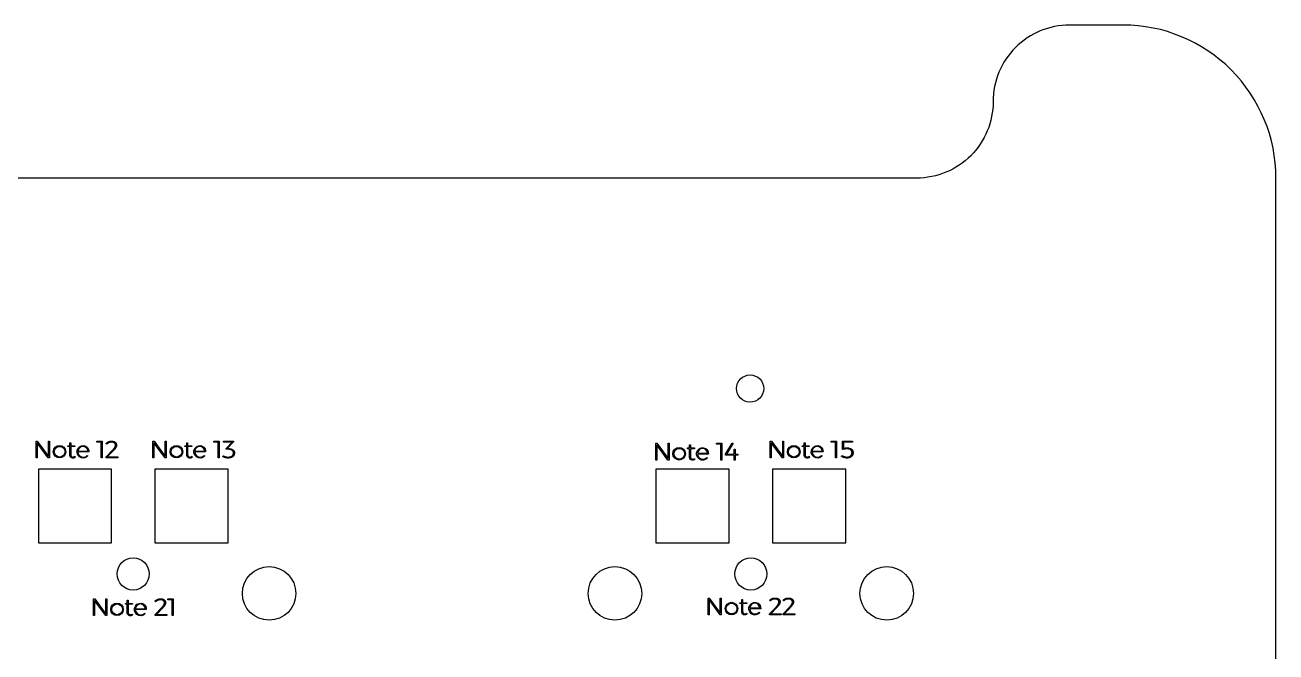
# Model space of a CAD drawing. Header units: millimetres. Extents: x -1043 to -744, y -1370 to -1206.
# Drawn here: x -908 to -744.3, y -1288.4 to -1206.5 of the extents above; entities that cross this region are included whole.
import ezdxf

# ---------------------------------------------------------------- set-up
doc = ezdxf.new("R2010")
doc.units = ezdxf.units.MM
doc.header["$MEASUREMENT"] = 0
doc.layers.add('Electronics$CUT3', color=178, linetype='Continuous', true_color=0x000000)
doc.layers.add('Electronics$ENGRAVE1', color=5, linetype='Continuous', true_color=0x0000ff)

msp = doc.modelspace()

# ---------------------------------------------------------------- linework, layer by layer
at = {"layer": 'Electronics$CUT3'}
msp.add_lwpolyline([(-1043.3, -1226.5), (-1043.3, -1350.34, 0.414214), (-1023.3, -1370.34), (-764.3, -1370.34, 0.414214), (-744.3, -1350.34), (-744.3, -1226.5, 0.414214), (-764.3, -1206.5), (-771.3, -1206.5, 0.414214), (-781.3, -1216.5, -0.414214), (-791.3, -1226.5), (-996.3, -1226.5, -0.414214), (-1006.3, -1216.5, 0.414214), (-1016.3, -1206.5), (-1023.3, -1206.5, 0.414214)], format="xyb", close=True, dxfattribs=at)
msp.add_lwpolyline([(-1043.3, -1226.5), (-1043.3, -1350.34, 0.414214), (-1023.3, -1370.34), (-764.3, -1370.34, 0.414214), (-744.3, -1350.34), (-744.3, -1226.5, 0.414214), (-764.3, -1206.5), (-771.3, -1206.5, 0.414214), (-781.3, -1216.5, -0.414214), (-791.3, -1226.5), (-996.3, -1226.5, -0.414214), (-1006.3, -1216.5, 0.414214), (-1016.3, -1206.5), (-1023.3, -1206.5, 0.414214)], format="xyb", close=True, dxfattribs=at)
for points in [[(-906.21, -1274.14), (-896.62, -1274.14), (-896.62, -1264.55), (-906.21, -1264.55)], [(-890.97, -1274.14), (-881.38, -1274.14), (-881.38, -1264.55), (-890.97, -1264.55)], [(-825.41, -1274.14), (-815.82, -1274.14), (-815.82, -1264.55), (-825.41, -1264.55)], [(-810.17, -1274.14), (-800.58, -1274.14), (-800.58, -1264.55), (-810.17, -1264.55)]]:
    msp.add_lwpolyline(points, close=True, dxfattribs=at)
for centre, radius in [((-813.1, -1254), 1.78), ((-813.1, -1254), 1.78), ((-893.8, -1278.23), 2.1), ((-813, -1278.23), 2.1), ((-876.02, -1280.77), 3.5), ((-830.78, -1280.77), 3.5), ((-795.22, -1280.77), 3.5)]:
    msp.add_circle(centre, radius, dxfattribs=at)
at = {"layer": 'Electronics$ENGRAVE1'}
for points in [[(-904.89, -1260.88), (-904.76, -1260.88), (-904.76, -1263.07), (-904.92, -1263.07), (-906.37, -1261.08), (-906.37, -1263.07), (-906.51, -1263.07), (-906.51, -1260.88), (-906.35, -1260.88), (-904.89, -1262.88)], [(-898.55, -1260.88), (-897.87, -1260.88), (-897.87, -1263.07), (-897.99, -1263.07), (-897.99, -1261.01), (-898.55, -1261.01)], [(-895.82, -1262.94), (-895.82, -1263.07), (-897.34, -1263.07), (-897.34, -1262.94), (-896.46, -1262.02), (-896.42, -1261.98), (-896.38, -1261.93), (-896.35, -1261.89), (-896.32, -1261.85), (-896.28, -1261.81), (-896.26, -1261.77), (-896.24, -1261.75), (-896.23, -1261.73), (-896.22, -1261.71), (-896.2, -1261.69), (-896.19, -1261.67), (-896.18, -1261.65), (-896.17, -1261.63), (-896.16, -1261.61), (-896.15, -1261.59), (-896.15, -1261.57), (-896.14, -1261.55), (-896.13, -1261.54), (-896.13, -1261.52), (-896.12, -1261.5), (-896.12, -1261.49), (-896.12, -1261.49), (-896.12, -1261.48), (-896.12, -1261.47), (-896.11, -1261.46), (-896.11, -1261.45), (-896.11, -1261.44), (-896.11, -1261.44), (-896.11, -1261.43), (-896.11, -1261.42), (-896.11, -1261.41), (-896.11, -1261.41), (-896.11, -1261.39), (-896.11, -1261.38), (-896.11, -1261.37), (-896.11, -1261.36), (-896.11, -1261.35), (-896.12, -1261.34), (-896.12, -1261.33), (-896.12, -1261.32), (-896.12, -1261.31), (-896.12, -1261.3), (-896.13, -1261.29), (-896.13, -1261.28), (-896.13, -1261.27), (-896.14, -1261.26), (-896.14, -1261.25), (-896.15, -1261.24), (-896.15, -1261.23), (-896.16, -1261.22), (-896.16, -1261.21), (-896.17, -1261.2), (-896.17, -1261.19), (-896.18, -1261.19), (-896.19, -1261.18), (-896.19, -1261.17), (-896.2, -1261.16), (-896.21, -1261.15), (-896.21, -1261.15), (-896.22, -1261.14), (-896.23, -1261.13), (-896.24, -1261.12), (-896.25, -1261.12), (-896.26, -1261.11), (-896.26, -1261.1), (-896.27, -1261.1), (-896.28, -1261.09), (-896.29, -1261.09), (-896.3, -1261.08), (-896.31, -1261.07), (-896.32, -1261.07), (-896.33, -1261.06), (-896.35, -1261.06), (-896.36, -1261.05), (-896.37, -1261.05), (-896.38, -1261.05), (-896.39, -1261.04), (-896.4, -1261.04), (-896.42, -1261.03), (-896.43, -1261.03), (-896.44, -1261.03), (-896.45, -1261.02), (-896.47, -1261.02), (-896.48, -1261.02), (-896.49, -1261.02), (-896.51, -1261.01), (-896.53, -1261.01), (-896.56, -1261.01), (-896.59, -1261), (-896.62, -1261), (-896.65, -1261), (-896.67, -1261), (-896.69, -1261), (-896.71, -1261.01), (-896.73, -1261.01), (-896.75, -1261.01), (-896.77, -1261.01), (-896.79, -1261.02), (-896.82, -1261.02), (-896.84, -1261.03), (-896.86, -1261.03), (-896.88, -1261.04), (-896.9, -1261.04), (-896.92, -1261.05), (-896.94, -1261.06), (-896.96, -1261.06), (-896.98, -1261.07), (-897, -1261.08), (-897.02, -1261.09), (-897.04, -1261.1), (-897.06, -1261.11), (-897.08, -1261.12), (-897.1, -1261.13), (-897.12, -1261.15), (-897.14, -1261.16), (-897.16, -1261.17), (-897.18, -1261.18), (-897.19, -1261.2), (-897.21, -1261.21), (-897.23, -1261.22), (-897.25, -1261.24), (-897.26, -1261.25), (-897.28, -1261.27), (-897.35, -1261.17), (-897.33, -1261.15), (-897.31, -1261.13), (-897.29, -1261.12), (-897.27, -1261.1), (-897.25, -1261.09), (-897.23, -1261.07), (-897.21, -1261.06), (-897.19, -1261.04), (-897.17, -1261.03), (-897.15, -1261.02), (-897.13, -1261.01), (-897.11, -1260.99), (-897.08, -1260.98), (-897.06, -1260.97), (-897.04, -1260.96), (-897.02, -1260.95), (-896.99, -1260.94), (-896.97, -1260.93), (-896.95, -1260.93), (-896.92, -1260.92), (-896.9, -1260.91), (-896.88, -1260.9), (-896.85, -1260.9), (-896.83, -1260.89), (-896.81, -1260.89), (-896.78, -1260.89), (-896.76, -1260.88), (-896.73, -1260.88), (-896.71, -1260.88), (-896.69, -1260.88), (-896.66, -1260.87), (-896.64, -1260.87), (-896.6, -1260.88), (-896.56, -1260.88), (-896.53, -1260.88), (-896.49, -1260.88), (-896.48, -1260.89), (-896.46, -1260.89), (-896.44, -1260.89), (-896.43, -1260.89), (-896.41, -1260.9), (-896.4, -1260.9), (-896.38, -1260.91), (-896.36, -1260.91), (-896.35, -1260.91), (-896.33, -1260.92), (-896.32, -1260.92), (-896.31, -1260.93), (-896.29, -1260.94), (-896.28, -1260.94), (-896.26, -1260.95), (-896.25, -1260.95), (-896.24, -1260.96), (-896.23, -1260.97), (-896.21, -1260.97), (-896.2, -1260.98), (-896.19, -1260.99), (-896.18, -1261), (-896.17, -1261.01), (-896.15, -1261.02), (-896.14, -1261.02), (-896.13, -1261.03), (-896.12, -1261.04), (-896.11, -1261.05), (-896.1, -1261.06), (-896.09, -1261.07), (-896.08, -1261.08), (-896.08, -1261.09), (-896.07, -1261.1), (-896.06, -1261.11), (-896.05, -1261.12), (-896.05, -1261.13), (-896.04, -1261.15), (-896.03, -1261.16), (-896.03, -1261.17), (-896.02, -1261.18), (-896.01, -1261.19), (-896.01, -1261.2), (-896, -1261.22), (-896, -1261.23), (-896, -1261.24), (-895.99, -1261.25), (-895.99, -1261.27), (-895.99, -1261.28), (-895.98, -1261.29), (-895.98, -1261.31), (-895.98, -1261.32), (-895.98, -1261.34), (-895.98, -1261.35), (-895.98, -1261.36), (-895.98, -1261.38), (-895.98, -1261.39), (-895.98, -1261.4), (-895.98, -1261.41), (-895.98, -1261.42), (-895.98, -1261.43), (-895.98, -1261.44), (-895.98, -1261.45), (-895.98, -1261.46), (-895.98, -1261.47), (-895.98, -1261.48), (-895.99, -1261.49), (-895.99, -1261.5), (-895.99, -1261.51), (-895.99, -1261.52), (-896, -1261.53), (-896, -1261.55), (-896.01, -1261.57), (-896.02, -1261.59), (-896.03, -1261.61), (-896.04, -1261.63), (-896.05, -1261.65), (-896.06, -1261.68), (-896.07, -1261.7), (-896.08, -1261.72), (-896.1, -1261.74), (-896.11, -1261.77), (-896.14, -1261.81), (-896.17, -1261.86), (-896.21, -1261.91), (-896.25, -1261.95), (-896.29, -1262), (-896.33, -1262.05), (-896.37, -1262.1), (-897.19, -1262.94)], [(-889.6, -1260.88), (-889.47, -1260.88), (-889.47, -1263.07), (-889.62, -1263.07), (-891.08, -1261.08), (-891.08, -1263.07), (-891.21, -1263.07), (-891.21, -1260.88), (-891.06, -1260.88), (-889.6, -1262.88)], [(-883.26, -1260.88), (-882.57, -1260.88), (-882.57, -1263.07), (-882.7, -1263.07), (-882.7, -1261.01), (-883.26, -1261.01)], [(-823.83, -1261.15), (-823.7, -1261.15), (-823.7, -1263.34), (-823.85, -1263.34), (-825.31, -1261.35), (-825.31, -1263.34), (-825.44, -1263.34), (-825.44, -1261.15), (-825.29, -1261.15), (-823.83, -1263.15)], [(-817.49, -1261.15), (-816.8, -1261.15), (-816.8, -1263.34), (-816.93, -1263.34), (-816.93, -1261.28), (-817.49, -1261.28)], [(-814.69, -1262.59), (-814.69, -1262.72), (-815.06, -1262.72), (-815.06, -1263.34), (-815.18, -1263.34), (-815.18, -1262.72), (-816.31, -1262.72), (-816.31, -1262.59), (-815.44, -1261.15), (-815.3, -1261.15), (-816.17, -1262.59), (-815.18, -1262.59), (-815.18, -1261.93), (-815.06, -1261.93), (-815.06, -1262.59)], [(-808.83, -1260.88), (-808.71, -1260.88), (-808.71, -1263.07), (-808.86, -1263.07), (-810.32, -1261.08), (-810.32, -1263.07), (-810.45, -1263.07), (-810.45, -1260.88), (-810.3, -1260.88), (-808.83, -1262.88)], [(-802.5, -1260.88), (-801.81, -1260.88), (-801.81, -1263.07), (-801.94, -1263.07), (-801.94, -1261.01), (-802.5, -1261.01)], [(-816.99, -1281.38), (-816.86, -1281.38), (-816.86, -1283.57), (-817.01, -1283.57), (-818.47, -1281.57), (-818.47, -1283.57), (-818.6, -1283.57), (-818.6, -1281.38), (-818.45, -1281.38), (-816.99, -1283.37)], [(-809.02, -1283.44), (-809.02, -1283.57), (-810.55, -1283.57), (-810.54, -1283.43), (-809.66, -1282.51), (-809.63, -1282.47), (-809.59, -1282.43), (-809.55, -1282.39), (-809.52, -1282.35), (-809.49, -1282.3), (-809.46, -1282.26), (-809.45, -1282.24), (-809.43, -1282.22), (-809.42, -1282.2), (-809.41, -1282.18), (-809.4, -1282.16), (-809.39, -1282.14), (-809.38, -1282.12), (-809.37, -1282.1), (-809.36, -1282.08), (-809.35, -1282.07), (-809.34, -1282.05), (-809.34, -1282.03), (-809.33, -1282.01), (-809.33, -1282), (-809.33, -1281.99), (-809.32, -1281.98), (-809.32, -1281.97), (-809.32, -1281.96), (-809.32, -1281.95), (-809.32, -1281.95), (-809.32, -1281.94), (-809.32, -1281.93), (-809.32, -1281.92), (-809.31, -1281.92), (-809.31, -1281.91), (-809.31, -1281.9), (-809.31, -1281.89), (-809.31, -1281.88), (-809.32, -1281.87), (-809.32, -1281.85), (-809.32, -1281.84), (-809.32, -1281.83), (-809.32, -1281.82), (-809.32, -1281.81), (-809.33, -1281.8), (-809.33, -1281.79), (-809.33, -1281.78), (-809.33, -1281.77), (-809.34, -1281.76), (-809.34, -1281.75), (-809.35, -1281.74), (-809.35, -1281.73), (-809.36, -1281.72), (-809.36, -1281.71), (-809.37, -1281.71), (-809.37, -1281.7), (-809.38, -1281.69), (-809.38, -1281.68), (-809.39, -1281.67), (-809.4, -1281.66), (-809.4, -1281.66), (-809.41, -1281.65), (-809.42, -1281.64), (-809.43, -1281.63), (-809.43, -1281.63), (-809.44, -1281.62), (-809.45, -1281.61), (-809.46, -1281.6), (-809.47, -1281.6), (-809.48, -1281.59), (-809.49, -1281.59), (-809.5, -1281.58), (-809.51, -1281.57), (-809.52, -1281.57), (-809.53, -1281.56), (-809.54, -1281.56), (-809.55, -1281.55), (-809.56, -1281.55), (-809.57, -1281.54), (-809.58, -1281.54), (-809.6, -1281.53), (-809.61, -1281.53), (-809.62, -1281.53), (-809.63, -1281.52), (-809.64, -1281.52), (-809.66, -1281.52), (-809.67, -1281.51), (-809.68, -1281.51), (-809.7, -1281.51), (-809.71, -1281.51), (-809.74, -1281.5), (-809.77, -1281.5), (-809.79, -1281.5), (-809.82, -1281.5), (-809.86, -1281.5), (-809.88, -1281.5), (-809.9, -1281.5), (-809.92, -1281.5), (-809.94, -1281.5), (-809.96, -1281.5), (-809.98, -1281.51), (-810, -1281.51), (-810.02, -1281.51), (-810.04, -1281.52), (-810.06, -1281.52), (-810.08, -1281.53), (-810.1, -1281.54), (-810.12, -1281.54), (-810.14, -1281.55), (-810.16, -1281.56), (-810.19, -1281.57), (-810.21, -1281.58), (-810.23, -1281.59), (-810.25, -1281.6), (-810.27, -1281.61), (-810.29, -1281.62), (-810.31, -1281.63), (-810.33, -1281.64), (-810.34, -1281.65), (-810.36, -1281.66), (-810.38, -1281.68), (-810.4, -1281.69), (-810.42, -1281.7), (-810.43, -1281.72), (-810.45, -1281.73), (-810.47, -1281.75), (-810.48, -1281.76), (-810.55, -1281.66), (-810.53, -1281.64), (-810.51, -1281.63), (-810.49, -1281.61), (-810.48, -1281.59), (-810.46, -1281.58), (-810.44, -1281.56), (-810.42, -1281.55), (-810.4, -1281.54), (-810.37, -1281.52), (-810.35, -1281.51), (-810.33, -1281.5), (-810.31, -1281.49), (-810.29, -1281.48), (-810.27, -1281.47), (-810.24, -1281.45), (-810.22, -1281.45), (-810.2, -1281.44), (-810.17, -1281.43), (-810.15, -1281.42), (-810.13, -1281.41), (-810.1, -1281.4), (-810.08, -1281.4), (-810.06, -1281.39), (-810.03, -1281.39), (-810.01, -1281.38), (-809.99, -1281.38), (-809.96, -1281.38), (-809.94, -1281.37), (-809.91, -1281.37), (-809.89, -1281.37), (-809.87, -1281.37), (-809.84, -1281.37), (-809.81, -1281.37), (-809.77, -1281.37), (-809.73, -1281.37), (-809.7, -1281.38), (-809.68, -1281.38), (-809.66, -1281.38), (-809.65, -1281.39), (-809.63, -1281.39), (-809.62, -1281.39), (-809.6, -1281.4), (-809.58, -1281.4), (-809.57, -1281.4), (-809.55, -1281.41), (-809.54, -1281.41), (-809.52, -1281.42), (-809.51, -1281.42), (-809.5, -1281.43), (-809.48, -1281.43), (-809.47, -1281.44), (-809.46, -1281.45), (-809.44, -1281.45), (-809.43, -1281.46), (-809.42, -1281.47), (-809.4, -1281.48), (-809.39, -1281.48), (-809.38, -1281.49), (-809.37, -1281.5), (-809.36, -1281.51), (-809.35, -1281.52), (-809.34, -1281.53), (-809.33, -1281.54), (-809.32, -1281.55), (-809.31, -1281.56), (-809.3, -1281.57), (-809.29, -1281.58), (-809.28, -1281.59), (-809.27, -1281.6), (-809.26, -1281.61), (-809.26, -1281.62), (-809.25, -1281.63), (-809.24, -1281.64), (-809.24, -1281.65), (-809.23, -1281.66), (-809.22, -1281.67), (-809.22, -1281.69), (-809.21, -1281.7), (-809.21, -1281.71), (-809.2, -1281.72), (-809.2, -1281.74), (-809.2, -1281.75), (-809.19, -1281.76), (-809.19, -1281.78), (-809.19, -1281.79), (-809.19, -1281.8), (-809.18, -1281.82), (-809.18, -1281.83), (-809.18, -1281.84), (-809.18, -1281.86), (-809.18, -1281.87), (-809.18, -1281.89), (-809.18, -1281.9), (-809.18, -1281.91), (-809.18, -1281.92), (-809.18, -1281.92), (-809.18, -1281.93), (-809.18, -1281.94), (-809.18, -1281.95), (-809.19, -1281.96), (-809.19, -1281.97), (-809.19, -1281.98), (-809.19, -1281.99), (-809.19, -1282), (-809.2, -1282.01), (-809.2, -1282.02), (-809.21, -1282.04), (-809.21, -1282.06), (-809.22, -1282.08), (-809.23, -1282.1), (-809.24, -1282.13), (-809.25, -1282.15), (-809.26, -1282.17), (-809.27, -1282.19), (-809.29, -1282.21), (-809.3, -1282.24), (-809.31, -1282.26), (-809.34, -1282.31), (-809.38, -1282.35), (-809.41, -1282.4), (-809.45, -1282.45), (-809.49, -1282.5), (-809.53, -1282.54), (-809.58, -1282.59), (-810.39, -1283.44)], [(-807.26, -1283.44), (-807.26, -1283.57), (-808.79, -1283.57), (-808.79, -1283.43), (-807.91, -1282.51), (-807.87, -1282.47), (-807.83, -1282.43), (-807.79, -1282.39), (-807.76, -1282.35), (-807.73, -1282.3), (-807.7, -1282.26), (-807.69, -1282.24), (-807.67, -1282.22), (-807.66, -1282.2), (-807.65, -1282.18), (-807.64, -1282.16), (-807.63, -1282.14), (-807.62, -1282.12), (-807.61, -1282.1), (-807.6, -1282.08), (-807.59, -1282.07), (-807.59, -1282.05), (-807.58, -1282.03), (-807.57, -1282.01), (-807.57, -1282), (-807.57, -1281.99), (-807.56, -1281.98), (-807.56, -1281.97), (-807.56, -1281.96), (-807.56, -1281.95), (-807.56, -1281.95), (-807.56, -1281.94), (-807.56, -1281.93), (-807.56, -1281.92), (-807.56, -1281.92), (-807.56, -1281.91), (-807.56, -1281.9), (-807.56, -1281.89), (-807.56, -1281.88), (-807.56, -1281.87), (-807.56, -1281.85), (-807.56, -1281.84), (-807.56, -1281.83), (-807.56, -1281.82), (-807.56, -1281.81), (-807.57, -1281.8), (-807.57, -1281.79), (-807.57, -1281.78), (-807.58, -1281.77), (-807.58, -1281.76), (-807.58, -1281.75), (-807.59, -1281.74), (-807.59, -1281.73), (-807.6, -1281.72), (-807.6, -1281.71), (-807.61, -1281.71), (-807.61, -1281.7), (-807.62, -1281.69), (-807.62, -1281.68), (-807.63, -1281.67), (-807.64, -1281.66), (-807.64, -1281.66), (-807.65, -1281.65), (-807.66, -1281.64), (-807.67, -1281.63), (-807.67, -1281.63), (-807.68, -1281.62), (-807.69, -1281.61), (-807.7, -1281.6), (-807.71, -1281.6), (-807.72, -1281.59), (-807.73, -1281.59), (-807.74, -1281.58), (-807.75, -1281.57), (-807.76, -1281.57), (-807.77, -1281.56), (-807.78, -1281.56), (-807.79, -1281.55), (-807.8, -1281.55), (-807.81, -1281.54), (-807.82, -1281.54), (-807.84, -1281.53), (-807.85, -1281.53), (-807.86, -1281.53), (-807.87, -1281.52), (-807.89, -1281.52), (-807.9, -1281.52), (-807.91, -1281.51), (-807.92, -1281.51), (-807.94, -1281.51), (-807.95, -1281.51), (-807.98, -1281.5), (-808.01, -1281.5), (-808.04, -1281.5), (-808.07, -1281.5), (-808.1, -1281.5), (-808.12, -1281.5), (-808.14, -1281.5), (-808.16, -1281.5), (-808.18, -1281.5), (-808.2, -1281.5), (-808.22, -1281.51), (-808.24, -1281.51), (-808.26, -1281.51), (-808.28, -1281.52), (-808.3, -1281.52), (-808.32, -1281.53), (-808.34, -1281.54), (-808.36, -1281.54), (-808.39, -1281.55), (-808.41, -1281.56), (-808.43, -1281.57), (-808.45, -1281.58), (-808.47, -1281.59), (-808.49, -1281.6), (-808.51, -1281.61), (-808.53, -1281.62), (-808.55, -1281.63), (-808.57, -1281.64), (-808.59, -1281.65), (-808.6, -1281.66), (-808.62, -1281.68), (-808.64, -1281.69), (-808.66, -1281.7), (-808.68, -1281.72), (-808.69, -1281.73), (-808.71, -1281.75), (-808.73, -1281.76), (-808.79, -1281.66), (-808.77, -1281.64), (-808.75, -1281.63), (-808.74, -1281.61), (-808.72, -1281.59), (-808.7, -1281.58), (-808.68, -1281.56), (-808.66, -1281.55), (-808.64, -1281.54), (-808.62, -1281.52), (-808.6, -1281.51), (-808.57, -1281.5), (-808.55, -1281.49), (-808.53, -1281.48), (-808.51, -1281.47), (-808.48, -1281.45), (-808.46, -1281.45), (-808.44, -1281.44), (-808.41, -1281.43), (-808.39, -1281.42), (-808.37, -1281.41), (-808.34, -1281.4), (-808.32, -1281.4), (-808.3, -1281.39), (-808.27, -1281.39), (-808.25, -1281.38), (-808.23, -1281.38), (-808.2, -1281.38), (-808.18, -1281.37), (-808.16, -1281.37), (-808.13, -1281.37), (-808.11, -1281.37), (-808.08, -1281.37), (-808.05, -1281.37), (-808.01, -1281.37), (-807.97, -1281.37), (-807.94, -1281.38), (-807.92, -1281.38), (-807.91, -1281.38), (-807.89, -1281.39), (-807.87, -1281.39), (-807.86, -1281.39), (-807.84, -1281.4), (-807.82, -1281.4), (-807.81, -1281.4), (-807.79, -1281.41), (-807.78, -1281.41), (-807.77, -1281.42), (-807.75, -1281.42), (-807.74, -1281.43), (-807.72, -1281.43), (-807.71, -1281.44), (-807.7, -1281.45), (-807.68, -1281.45), (-807.67, -1281.46), (-807.66, -1281.47), (-807.65, -1281.48), (-807.63, -1281.48), (-807.62, -1281.49), (-807.61, -1281.5), (-807.6, -1281.51), (-807.59, -1281.52), (-807.58, -1281.53), (-807.57, -1281.54), (-807.56, -1281.55), (-807.55, -1281.56), (-807.54, -1281.57), (-807.53, -1281.58), (-807.52, -1281.59), (-807.51, -1281.6), (-807.51, -1281.61), (-807.5, -1281.62), (-807.49, -1281.63), (-807.48, -1281.64), (-807.48, -1281.65), (-807.47, -1281.66), (-807.47, -1281.67), (-807.46, -1281.69), (-807.46, -1281.7), (-807.45, -1281.71), (-807.45, -1281.72), (-807.44, -1281.74), (-807.44, -1281.75), (-807.43, -1281.76), (-807.43, -1281.78), (-807.43, -1281.79), (-807.43, -1281.8), (-807.43, -1281.82), (-807.42, -1281.83), (-807.42, -1281.84), (-807.42, -1281.86), (-807.42, -1281.87), (-807.42, -1281.89), (-807.42, -1281.9), (-807.42, -1281.91), (-807.42, -1281.92), (-807.42, -1281.92), (-807.42, -1281.93), (-807.42, -1281.94), (-807.43, -1281.95), (-807.43, -1281.96), (-807.43, -1281.97), (-807.43, -1281.98), (-807.43, -1281.99), (-807.44, -1282), (-807.44, -1282.01), (-807.44, -1282.02), (-807.45, -1282.04), (-807.45, -1282.06), (-807.46, -1282.08), (-807.47, -1282.1), (-807.48, -1282.13), (-807.49, -1282.15), (-807.5, -1282.17), (-807.51, -1282.19), (-807.53, -1282.21), (-807.54, -1282.24), (-807.56, -1282.26), (-807.59, -1282.31), (-807.62, -1282.35), (-807.65, -1282.4), (-807.69, -1282.45), (-807.73, -1282.5), (-807.77, -1282.54), (-807.82, -1282.59), (-808.63, -1283.44)], [(-897.37, -1281.48), (-897.24, -1281.48), (-897.24, -1283.67), (-897.4, -1283.67), (-898.85, -1281.68), (-898.85, -1283.67), (-898.99, -1283.67), (-898.99, -1281.48), (-898.83, -1281.48), (-897.37, -1283.47)], [(-889.41, -1283.54), (-889.41, -1283.67), (-890.93, -1283.67), (-890.93, -1283.53), (-890.05, -1282.61), (-890.01, -1282.57), (-889.97, -1282.53), (-889.94, -1282.49), (-889.9, -1282.45), (-889.87, -1282.41), (-889.84, -1282.37), (-889.83, -1282.35), (-889.82, -1282.33), (-889.8, -1282.3), (-889.79, -1282.28), (-889.78, -1282.26), (-889.77, -1282.24), (-889.76, -1282.22), (-889.75, -1282.21), (-889.74, -1282.19), (-889.73, -1282.17), (-889.73, -1282.15), (-889.72, -1282.13), (-889.72, -1282.12), (-889.71, -1282.1), (-889.71, -1282.09), (-889.71, -1282.08), (-889.71, -1282.07), (-889.7, -1282.07), (-889.7, -1282.06), (-889.7, -1282.05), (-889.7, -1282.04), (-889.7, -1282.03), (-889.7, -1282.03), (-889.7, -1282.02), (-889.7, -1282.01), (-889.7, -1282), (-889.7, -1281.99), (-889.7, -1281.98), (-889.7, -1281.97), (-889.7, -1281.96), (-889.7, -1281.95), (-889.7, -1281.94), (-889.7, -1281.92), (-889.71, -1281.91), (-889.71, -1281.9), (-889.71, -1281.89), (-889.71, -1281.88), (-889.72, -1281.87), (-889.72, -1281.86), (-889.73, -1281.85), (-889.73, -1281.84), (-889.73, -1281.84), (-889.74, -1281.83), (-889.74, -1281.82), (-889.75, -1281.81), (-889.75, -1281.8), (-889.76, -1281.79), (-889.77, -1281.78), (-889.77, -1281.77), (-889.78, -1281.77), (-889.79, -1281.76), (-889.79, -1281.75), (-889.8, -1281.74), (-889.81, -1281.74), (-889.82, -1281.73), (-889.83, -1281.72), (-889.83, -1281.71), (-889.84, -1281.71), (-889.85, -1281.7), (-889.86, -1281.69), (-889.87, -1281.69), (-889.88, -1281.68), (-889.89, -1281.68), (-889.9, -1281.67), (-889.91, -1281.67), (-889.92, -1281.66), (-889.93, -1281.65), (-889.94, -1281.65), (-889.96, -1281.65), (-889.97, -1281.64), (-889.98, -1281.64), (-889.99, -1281.63), (-890, -1281.63), (-890.02, -1281.63), (-890.03, -1281.62), (-890.04, -1281.62), (-890.05, -1281.62), (-890.07, -1281.61), (-890.08, -1281.61), (-890.09, -1281.61), (-890.12, -1281.61), (-890.15, -1281.6), (-890.18, -1281.6), (-890.21, -1281.6), (-890.24, -1281.6), (-890.26, -1281.6), (-890.28, -1281.6), (-890.3, -1281.6), (-890.32, -1281.6), (-890.34, -1281.61), (-890.36, -1281.61), (-890.38, -1281.61), (-890.4, -1281.62), (-890.42, -1281.62), (-890.44, -1281.63), (-890.47, -1281.63), (-890.49, -1281.64), (-890.51, -1281.65), (-890.53, -1281.65), (-890.55, -1281.66), (-890.57, -1281.67), (-890.59, -1281.68), (-890.61, -1281.69), (-890.63, -1281.7), (-890.65, -1281.71), (-890.67, -1281.72), (-890.69, -1281.73), (-890.71, -1281.74), (-890.73, -1281.75), (-890.75, -1281.77), (-890.76, -1281.78), (-890.78, -1281.79), (-890.8, -1281.81), (-890.82, -1281.82), (-890.83, -1281.83), (-890.85, -1281.85), (-890.87, -1281.87), (-890.93, -1281.76), (-890.92, -1281.74), (-890.9, -1281.73), (-890.88, -1281.71), (-890.86, -1281.7), (-890.84, -1281.68), (-890.82, -1281.67), (-890.8, -1281.65), (-890.78, -1281.64), (-890.76, -1281.63), (-890.74, -1281.61), (-890.72, -1281.6), (-890.69, -1281.59), (-890.67, -1281.58), (-890.65, -1281.57), (-890.63, -1281.56), (-890.6, -1281.55), (-890.58, -1281.54), (-890.56, -1281.53), (-890.53, -1281.52), (-890.51, -1281.51), (-890.49, -1281.51), (-890.46, -1281.5), (-890.44, -1281.5), (-890.42, -1281.49), (-890.39, -1281.49), (-890.37, -1281.48), (-890.35, -1281.48), (-890.32, -1281.48), (-890.3, -1281.47), (-890.27, -1281.47), (-890.25, -1281.47), (-890.23, -1281.47), (-890.19, -1281.47), (-890.15, -1281.47), (-890.12, -1281.48), (-890.08, -1281.48), (-890.06, -1281.48), (-890.05, -1281.48), (-890.03, -1281.49), (-890.01, -1281.49), (-890, -1281.49), (-889.98, -1281.5), (-889.97, -1281.5), (-889.95, -1281.51), (-889.94, -1281.51), (-889.92, -1281.52), (-889.91, -1281.52), (-889.89, -1281.53), (-889.88, -1281.53), (-889.87, -1281.54), (-889.85, -1281.54), (-889.84, -1281.55), (-889.83, -1281.56), (-889.81, -1281.56), (-889.8, -1281.57), (-889.79, -1281.58), (-889.78, -1281.59), (-889.76, -1281.59), (-889.75, -1281.6), (-889.74, -1281.61), (-889.73, -1281.62), (-889.72, -1281.63), (-889.71, -1281.64), (-889.7, -1281.65), (-889.69, -1281.66), (-889.68, -1281.67), (-889.67, -1281.68), (-889.66, -1281.69), (-889.66, -1281.7), (-889.65, -1281.71), (-889.64, -1281.72), (-889.63, -1281.73), (-889.63, -1281.74), (-889.62, -1281.75), (-889.61, -1281.76), (-889.61, -1281.78), (-889.6, -1281.79), (-889.6, -1281.8), (-889.59, -1281.81), (-889.59, -1281.83), (-889.58, -1281.84), (-889.58, -1281.85), (-889.58, -1281.86), (-889.57, -1281.88), (-889.57, -1281.89), (-889.57, -1281.9), (-889.57, -1281.92), (-889.57, -1281.93), (-889.56, -1281.95), (-889.56, -1281.96), (-889.56, -1281.98), (-889.56, -1281.99), (-889.56, -1282), (-889.56, -1282.01), (-889.56, -1282.02), (-889.56, -1282.03), (-889.57, -1282.04), (-889.57, -1282.05), (-889.57, -1282.06), (-889.57, -1282.06), (-889.57, -1282.07), (-889.57, -1282.08), (-889.58, -1282.09), (-889.58, -1282.1), (-889.58, -1282.11), (-889.58, -1282.12), (-889.59, -1282.14), (-889.6, -1282.16), (-889.6, -1282.19), (-889.61, -1282.21), (-889.62, -1282.23), (-889.63, -1282.25), (-889.64, -1282.27), (-889.66, -1282.29), (-889.67, -1282.32), (-889.68, -1282.34), (-889.7, -1282.36), (-889.73, -1282.41), (-889.76, -1282.46), (-889.8, -1282.5), (-889.83, -1282.55), (-889.87, -1282.6), (-889.92, -1282.65), (-889.96, -1282.69), (-890.77, -1283.54)], [(-889.28, -1281.48), (-888.59, -1281.48), (-888.59, -1283.67), (-888.72, -1283.67), (-888.72, -1281.61), (-889.28, -1281.61)]]:
    msp.add_lwpolyline(points, close=True, dxfattribs=at)
for points in [[(-901.39, -1262.96, -0.750475), (-902.1, -1262.62), (-902.1, -1261.59), (-902.33, -1261.59), (-902.33, -1261.48), (-902.1, -1261.48), (-902.1, -1261.08), (-901.97, -1261.08), (-901.97, -1261.48), (-901.42, -1261.48), (-901.42, -1261.59), (-901.97, -1261.59), (-901.97, -1262.61, 0.724121), (-901.44, -1262.85)], [(-899.96, -1261.55, -0.26868), (-899.61, -1262.29), (-901.04, -1262.29, 0.675793), (-899.81, -1262.73), (-899.74, -1262.81, -2.057104)], [(-899.73, -1262.18, 0.952108), (-901.03, -1262.18)], [(-886.09, -1262.96, -0.750475), (-886.8, -1262.62), (-886.8, -1261.59), (-887.04, -1261.59), (-887.04, -1261.48), (-886.8, -1261.48), (-886.8, -1261.08), (-886.68, -1261.08), (-886.68, -1261.48), (-886.12, -1261.48), (-886.12, -1261.59), (-886.68, -1261.59), (-886.68, -1262.61, 0.724121), (-886.14, -1262.85)], [(-884.67, -1261.55, -0.26868), (-884.32, -1262.29), (-885.74, -1262.29, 0.675793), (-884.52, -1262.73), (-884.44, -1262.81, -2.057104)], [(-884.44, -1262.18, 0.952108), (-885.74, -1262.18)], [(-880.77, -1261.99), (-880.75, -1262), (-880.74, -1262.01), (-880.73, -1262.02), (-880.72, -1262.03), (-880.7, -1262.04), (-880.69, -1262.05), (-880.68, -1262.06), (-880.67, -1262.07), (-880.66, -1262.08), (-880.65, -1262.1), (-880.64, -1262.11), (-880.63, -1262.12), (-880.63, -1262.13), (-880.62, -1262.14), (-880.61, -1262.16), (-880.6, -1262.17), (-880.6, -1262.18), (-880.59, -1262.2), (-880.59, -1262.21), (-880.58, -1262.22), (-880.58, -1262.24), (-880.57, -1262.25), (-880.57, -1262.27), (-880.56, -1262.28), (-880.56, -1262.3), (-880.56, -1262.31), (-880.56, -1262.33), (-880.55, -1262.34), (-880.55, -1262.36), (-880.55, -1262.38), (-880.55, -1262.39), (-880.55, -1262.41), (-880.55, -1262.43), (-880.55, -1262.46), (-880.55, -1262.48), (-880.56, -1262.5), (-880.56, -1262.52), (-880.56, -1262.53), (-880.56, -1262.54), (-880.56, -1262.55), (-880.57, -1262.56), (-880.57, -1262.57), (-880.57, -1262.58), (-880.58, -1262.59), (-880.58, -1262.61), (-880.58, -1262.62), (-880.59, -1262.63), (-880.59, -1262.64), (-880.59, -1262.65), (-880.6, -1262.66), (-880.6, -1262.67), (-880.61, -1262.68), (-880.61, -1262.69), (-880.62, -1262.7), (-880.62, -1262.71), (-880.63, -1262.72), (-880.63, -1262.73), (-880.64, -1262.74), (-880.64, -1262.75), (-880.65, -1262.76), (-880.66, -1262.77), (-880.66, -1262.78), (-880.67, -1262.79), (-880.68, -1262.8), (-880.68, -1262.8), (-880.69, -1262.81), (-880.7, -1262.82), (-880.71, -1262.83), (-880.71, -1262.84), (-880.72, -1262.85), (-880.73, -1262.86), (-880.74, -1262.86), (-880.75, -1262.87), (-880.75, -1262.88), (-880.76, -1262.89), (-880.77, -1262.89), (-880.78, -1262.9), (-880.79, -1262.91), (-880.8, -1262.92), (-880.81, -1262.92), (-880.83, -1262.94), (-880.85, -1262.95), (-880.87, -1262.96), (-880.89, -1262.97), (-880.92, -1262.99), (-880.94, -1263), (-880.96, -1263.01), (-880.99, -1263.02), (-881.01, -1263.03), (-881.04, -1263.03), (-881.06, -1263.04), (-881.09, -1263.05), (-881.12, -1263.05), (-881.14, -1263.06), (-881.17, -1263.06), (-881.2, -1263.07), (-881.23, -1263.07), (-881.26, -1263.08), (-881.29, -1263.08), (-881.32, -1263.08), (-881.35, -1263.08), (-881.38, -1263.08), (-881.43, -1263.08), (-881.48, -1263.08), (-881.52, -1263.07), (-881.57, -1263.07), (-881.62, -1263.06), (-881.67, -1263.05), (-881.71, -1263.04), (-881.76, -1263.03), (-881.81, -1263.01), (-881.85, -1263), (-881.9, -1262.98), (-881.92, -1262.97), (-881.94, -1262.96), (-881.96, -1262.96), (-881.98, -1262.95), (-882, -1262.94), (-882.02, -1262.93), (-882.04, -1262.92), (-882.06, -1262.91), (-882.08, -1262.89), (-882.09, -1262.88), (-882.03, -1262.77), (-882.01, -1262.78), (-882, -1262.79), (-881.98, -1262.8), (-881.96, -1262.81), (-881.94, -1262.82), (-881.93, -1262.83), (-881.91, -1262.84), (-881.89, -1262.85), (-881.87, -1262.86), (-881.85, -1262.86), (-881.81, -1262.88), (-881.77, -1262.89), (-881.73, -1262.91), (-881.71, -1262.91), (-881.69, -1262.92), (-881.66, -1262.92), (-881.64, -1262.93), (-881.62, -1262.93), (-881.6, -1262.94), (-881.58, -1262.94), (-881.56, -1262.94), (-881.54, -1262.95), (-881.51, -1262.95), (-881.49, -1262.95), (-881.47, -1262.95), (-881.45, -1262.95), (-881.43, -1262.95), (-881.4, -1262.96), (-881.38, -1262.96), (-881.34, -1262.96), (-881.3, -1262.95), (-881.27, -1262.95), (-881.23, -1262.95), (-881.21, -1262.94), (-881.19, -1262.94), (-881.18, -1262.94), (-881.16, -1262.93), (-881.14, -1262.93), (-881.12, -1262.93), (-881.11, -1262.92), (-881.09, -1262.92), (-881.08, -1262.91), (-881.06, -1262.91), (-881.04, -1262.9), (-881.03, -1262.9), (-881.01, -1262.89), (-881, -1262.89), (-880.99, -1262.88), (-880.97, -1262.87), (-880.96, -1262.87), (-880.94, -1262.86), (-880.93, -1262.85), (-880.92, -1262.84), (-880.9, -1262.83), (-880.89, -1262.83), (-880.88, -1262.82), (-880.87, -1262.81), (-880.86, -1262.8), (-880.85, -1262.79), (-880.83, -1262.78), (-880.82, -1262.77), (-880.81, -1262.76), (-880.8, -1262.75), (-880.79, -1262.74), (-880.79, -1262.73), (-880.78, -1262.72), (-880.77, -1262.71), (-880.76, -1262.7), (-880.75, -1262.69), (-880.75, -1262.67), (-880.74, -1262.66), (-880.73, -1262.65), (-880.73, -1262.64), (-880.72, -1262.63), (-880.71, -1262.61), (-880.71, -1262.6), (-880.71, -1262.59), (-880.7, -1262.58), (-880.7, -1262.56), (-880.69, -1262.55), (-880.69, -1262.54), (-880.69, -1262.52), (-880.69, -1262.51), (-880.68, -1262.49), (-880.68, -1262.48), (-880.68, -1262.46), (-880.68, -1262.45), (-880.68, -1262.44), (-880.68, -1262.42), (-880.68, -1262.41), (-880.68, -1262.39), (-880.68, -1262.38), (-880.68, -1262.36), (-880.68, -1262.35), (-880.69, -1262.34), (-880.69, -1262.32), (-880.69, -1262.31), (-880.69, -1262.3), (-880.7, -1262.28), (-880.7, -1262.27), (-880.7, -1262.26), (-880.71, -1262.25), (-880.71, -1262.23), (-880.72, -1262.22), (-880.73, -1262.21), (-880.73, -1262.2), (-880.74, -1262.19), (-880.74, -1262.18), (-880.75, -1262.17), (-880.76, -1262.16), (-880.77, -1262.15), (-880.77, -1262.14), (-880.78, -1262.13), (-880.79, -1262.12), (-880.8, -1262.11), (-880.81, -1262.1), (-880.82, -1262.09), (-880.83, -1262.08), (-880.84, -1262.07), (-880.85, -1262.07), (-880.86, -1262.06), (-880.88, -1262.05), (-880.89, -1262.04), (-880.9, -1262.04), (-880.91, -1262.03), (-880.93, -1262.02), (-880.94, -1262.02), (-880.95, -1262.01), (-880.97, -1262), (-880.98, -1262), (-881, -1261.99), (-881.01, -1261.99), (-881.03, -1261.98), (-881.04, -1261.98), (-881.06, -1261.97), (-881.07, -1261.97), (-881.09, -1261.97), (-881.11, -1261.96), (-881.12, -1261.96), (-881.16, -1261.95), (-881.19, -1261.95), (-881.23, -1261.94), (-881.27, -1261.94), (-881.31, -1261.94), (-881.35, -1261.94), (-881.39, -1261.94), (-881.65, -1261.94), (-881.65, -1261.84), (-880.84, -1261.01), (-881.99, -1261.01), (-881.99, -1260.88), (-880.66, -1260.88), (-880.66, -1260.98), (-881.49, -1261.83), (-881.35, -1261.83, -0.151558)], [(-820.32, -1263.23, -0.750475), (-821.03, -1262.89), (-821.03, -1261.87), (-821.27, -1261.87), (-821.27, -1261.75), (-821.03, -1261.75), (-821.03, -1261.35), (-820.91, -1261.35), (-820.91, -1261.75), (-820.36, -1261.75), (-820.36, -1261.87), (-820.91, -1261.87), (-820.91, -1262.88, 0.724121), (-820.37, -1263.12)], [(-818.9, -1261.82, -0.26868), (-818.55, -1262.56), (-819.97, -1262.56, 0.675793), (-818.75, -1263), (-818.67, -1263.09, -2.057104)], [(-805.33, -1262.96, -0.750475), (-806.04, -1262.62), (-806.04, -1261.59), (-806.28, -1261.59), (-806.28, -1261.48), (-806.04, -1261.48), (-806.04, -1261.08), (-805.91, -1261.08), (-805.91, -1261.48), (-805.36, -1261.48), (-805.36, -1261.59), (-805.91, -1261.59), (-805.91, -1262.61, 0.724121), (-805.38, -1262.85)], [(-803.9, -1261.55, -0.26868), (-803.55, -1262.29), (-804.98, -1262.29, 0.675793), (-803.75, -1262.73), (-803.68, -1262.81, -2.057104)], [(-803.67, -1262.18, 0.952108), (-804.98, -1262.18)], [(-799.99, -1261.82), (-799.97, -1261.83), (-799.95, -1261.84), (-799.93, -1261.85), (-799.91, -1261.87), (-799.89, -1261.88), (-799.87, -1261.89), (-799.85, -1261.9), (-799.84, -1261.91), (-799.83, -1261.92), (-799.83, -1261.92), (-799.82, -1261.93), (-799.81, -1261.94), (-799.8, -1261.94), (-799.79, -1261.95), (-799.79, -1261.96), (-799.78, -1261.97), (-799.77, -1261.98), (-799.76, -1261.98), (-799.76, -1261.99), (-799.75, -1262), (-799.74, -1262.01), (-799.74, -1262.02), (-799.73, -1262.02), (-799.73, -1262.03), (-799.72, -1262.04), (-799.71, -1262.05), (-799.71, -1262.06), (-799.7, -1262.07), (-799.7, -1262.08), (-799.69, -1262.09), (-799.69, -1262.1), (-799.68, -1262.11), (-799.68, -1262.11), (-799.67, -1262.12), (-799.67, -1262.13), (-799.67, -1262.14), (-799.66, -1262.15), (-799.66, -1262.16), (-799.65, -1262.17), (-799.65, -1262.18), (-799.65, -1262.19), (-799.64, -1262.2), (-799.64, -1262.21), (-799.64, -1262.22), (-799.64, -1262.23), (-799.64, -1262.25), (-799.63, -1262.26), (-799.63, -1262.27), (-799.63, -1262.28), (-799.63, -1262.29), (-799.63, -1262.3), (-799.63, -1262.32), (-799.62, -1262.34), (-799.62, -1262.37), (-799.62, -1262.39), (-799.63, -1262.42), (-799.63, -1262.45), (-799.63, -1262.47), (-799.63, -1262.5), (-799.64, -1262.52), (-799.64, -1262.54), (-799.65, -1262.57), (-799.65, -1262.59), (-799.66, -1262.6), (-799.66, -1262.61), (-799.67, -1262.63), (-799.67, -1262.64), (-799.67, -1262.65), (-799.68, -1262.66), (-799.68, -1262.67), (-799.69, -1262.68), (-799.69, -1262.69), (-799.7, -1262.7), (-799.7, -1262.71), (-799.71, -1262.72), (-799.71, -1262.73), (-799.72, -1262.74), (-799.73, -1262.75), (-799.73, -1262.76), (-799.74, -1262.77), (-799.75, -1262.78), (-799.75, -1262.79), (-799.76, -1262.8), (-799.77, -1262.81), (-799.77, -1262.82), (-799.78, -1262.83), (-799.79, -1262.84), (-799.8, -1262.85), (-799.8, -1262.85), (-799.81, -1262.86), (-799.82, -1262.87), (-799.83, -1262.88), (-799.84, -1262.89), (-799.85, -1262.89), (-799.86, -1262.9), (-799.86, -1262.91), (-799.87, -1262.92), (-799.88, -1262.92), (-799.89, -1262.93), (-799.9, -1262.94), (-799.91, -1262.94), (-799.92, -1262.95), (-799.93, -1262.96), (-799.95, -1262.97), (-799.97, -1262.98), (-799.99, -1262.99), (-800.02, -1263), (-800.04, -1263.01), (-800.06, -1263.02), (-800.09, -1263.03), (-800.11, -1263.04), (-800.14, -1263.05), (-800.16, -1263.05), (-800.19, -1263.06), (-800.21, -1263.06), (-800.24, -1263.07), (-800.27, -1263.07), (-800.29, -1263.08), (-800.32, -1263.08), (-800.35, -1263.08), (-800.38, -1263.08), (-800.41, -1263.08), (-800.43, -1263.08), (-800.45, -1263.08), (-800.48, -1263.08), (-800.5, -1263.08), (-800.52, -1263.07), (-800.55, -1263.07), (-800.57, -1263.07), (-800.59, -1263.07), (-800.62, -1263.06), (-800.64, -1263.06), (-800.69, -1263.05), (-800.74, -1263.03), (-800.79, -1263.02), (-800.84, -1263), (-800.89, -1262.99), (-800.94, -1262.97), (-800.98, -1262.95), (-801.03, -1262.93), (-801.07, -1262.91), (-801.11, -1262.88), (-801.15, -1262.86), (-801.09, -1262.75), (-801.08, -1262.76), (-801.06, -1262.77), (-801.04, -1262.78), (-801.02, -1262.79), (-801, -1262.8), (-800.98, -1262.81), (-800.94, -1262.83), (-800.9, -1262.85), (-800.85, -1262.87), (-800.81, -1262.88), (-800.76, -1262.9), (-800.72, -1262.91), (-800.67, -1262.92), (-800.63, -1262.93), (-800.61, -1262.93), (-800.58, -1262.94), (-800.56, -1262.94), (-800.54, -1262.94), (-800.52, -1262.95), (-800.5, -1262.95), (-800.48, -1262.95), (-800.46, -1262.95), (-800.44, -1262.95), (-800.42, -1262.95), (-800.38, -1262.95), (-800.36, -1262.95), (-800.34, -1262.95), (-800.33, -1262.95), (-800.31, -1262.95), (-800.29, -1262.94), (-800.27, -1262.94), (-800.26, -1262.94), (-800.24, -1262.94), (-800.23, -1262.93), (-800.21, -1262.93), (-800.19, -1262.93), (-800.18, -1262.92), (-800.16, -1262.92), (-800.15, -1262.91), (-800.13, -1262.91), (-800.12, -1262.9), (-800.1, -1262.9), (-800.09, -1262.89), (-800.08, -1262.89), (-800.06, -1262.88), (-800.05, -1262.87), (-800.04, -1262.86), (-800.02, -1262.86), (-800.01, -1262.85), (-800, -1262.84), (-799.99, -1262.83), (-799.97, -1262.82), (-799.96, -1262.81), (-799.95, -1262.81), (-799.94, -1262.8), (-799.93, -1262.79), (-799.92, -1262.78), (-799.91, -1262.77), (-799.9, -1262.76), (-799.89, -1262.74), (-799.88, -1262.73), (-799.87, -1262.72), (-799.86, -1262.71), (-799.85, -1262.7), (-799.85, -1262.69), (-799.84, -1262.68), (-799.83, -1262.66), (-799.82, -1262.65), (-799.82, -1262.64), (-799.81, -1262.63), (-799.81, -1262.61), (-799.8, -1262.6), (-799.8, -1262.59), (-799.79, -1262.57), (-799.79, -1262.56), (-799.78, -1262.54), (-799.78, -1262.53), (-799.78, -1262.51), (-799.77, -1262.5), (-799.77, -1262.48), (-799.77, -1262.47), (-799.77, -1262.45), (-799.76, -1262.44), (-799.76, -1262.42), (-799.76, -1262.41), (-799.76, -1262.39), (-799.76, -1262.37), (-799.76, -1262.36), (-799.76, -1262.35), (-799.76, -1262.33), (-799.76, -1262.32), (-799.77, -1262.3), (-799.77, -1262.29), (-799.77, -1262.28), (-799.77, -1262.27), (-799.78, -1262.25), (-799.78, -1262.24), (-799.78, -1262.23), (-799.79, -1262.22), (-799.79, -1262.2), (-799.8, -1262.19), (-799.8, -1262.18), (-799.81, -1262.17), (-799.81, -1262.16), (-799.82, -1262.15), (-799.82, -1262.13), (-799.83, -1262.12), (-799.84, -1262.11), (-799.85, -1262.1), (-799.85, -1262.09), (-799.86, -1262.08), (-799.87, -1262.07), (-799.88, -1262.06), (-799.89, -1262.05), (-799.9, -1262.04), (-799.91, -1262.04), (-799.92, -1262.03), (-799.93, -1262.02), (-799.94, -1262.01), (-799.95, -1262), (-799.96, -1261.99), (-799.97, -1261.98), (-799.98, -1261.98), (-800, -1261.97), (-800.01, -1261.96), (-800.02, -1261.96), (-800.03, -1261.95), (-800.05, -1261.94), (-800.06, -1261.94), (-800.07, -1261.93), (-800.09, -1261.93), (-800.1, -1261.92), (-800.12, -1261.92), (-800.13, -1261.91), (-800.15, -1261.91), (-800.16, -1261.9), (-800.18, -1261.9), (-800.19, -1261.9), (-800.21, -1261.89), (-800.23, -1261.89), (-800.24, -1261.89), (-800.26, -1261.88), (-800.27, -1261.88), (-800.31, -1261.88), (-800.34, -1261.87), (-800.38, -1261.87), (-800.42, -1261.87), (-800.45, -1261.87), (-800.48, -1261.87), (-800.51, -1261.88), (-800.55, -1261.88), (-800.62, -1261.89), (-800.7, -1261.9), (-800.78, -1261.91), (-800.82, -1261.92), (-800.86, -1261.93), (-800.9, -1261.94), (-800.93, -1261.94), (-800.97, -1261.95), (-801, -1261.96), (-801, -1260.88), (-799.71, -1260.88), (-799.71, -1261.01), (-800.88, -1261.01), (-800.88, -1261.81, -0.150621)], [(-818.67, -1262.45, 0.952108), (-819.97, -1262.45)], [(-893.87, -1283.56, -0.750475), (-894.58, -1283.22), (-894.58, -1282.19), (-894.81, -1282.19), (-894.81, -1282.08), (-894.58, -1282.08), (-894.58, -1281.67), (-894.45, -1281.67), (-894.45, -1282.08), (-893.9, -1282.08), (-893.9, -1282.19), (-894.45, -1282.19), (-894.45, -1283.2, 0.724121), (-893.92, -1283.45)], [(-892.44, -1282.14, -0.26868), (-892.09, -1282.89), (-893.52, -1282.89, 0.675793), (-892.29, -1283.33), (-892.22, -1283.41, -2.057104)], [(-892.21, -1282.77, 0.952108), (-893.51, -1282.77)], [(-813.48, -1283.45, -0.750475), (-814.19, -1283.11), (-814.19, -1282.09), (-814.43, -1282.09), (-814.43, -1281.98), (-814.19, -1281.98), (-814.19, -1281.57), (-814.07, -1281.57), (-814.07, -1281.98), (-813.51, -1281.98), (-813.51, -1282.09), (-814.07, -1282.09), (-814.07, -1283.1, 0.724121), (-813.53, -1283.35)], [(-812.06, -1282.04, -0.26868), (-811.71, -1282.79), (-813.13, -1282.79, 0.675793), (-811.91, -1283.22), (-811.83, -1283.31, -2.057104)], [(-811.83, -1282.67, 0.952108), (-813.13, -1282.67)]]:
    msp.add_lwpolyline(points, format="xyb", close=True, dxfattribs=at)
for centre, radius in [((-903.44, -1262.25), 0.824), ((-903.42, -1262.25), 0.7), ((-888.14, -1262.25), 0.824), ((-888.13, -1262.25), 0.7), ((-822.38, -1262.52), 0.824), ((-807.38, -1262.25), 0.824), ((-807.37, -1262.25), 0.7), ((-822.36, -1262.52), 0.7), ((-895.92, -1282.85), 0.824), ((-895.9, -1282.85), 0.7), ((-815.53, -1282.75), 0.824), ((-815.52, -1282.75), 0.7)]:
    msp.add_circle(centre, radius, dxfattribs=at)

doc.saveas('drawing.dxf')
